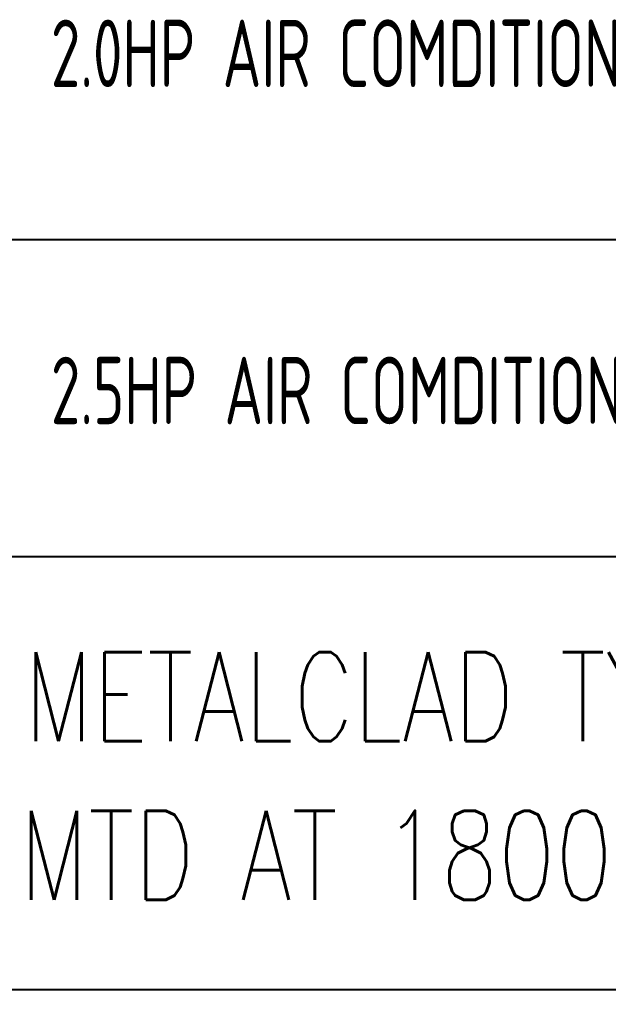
# Model space of a CAD drawing. Header units: inches. Extents: x -86408137 to 595769, y 1041006 to 3160331.
# Drawn here: x 427935 to 429258, y 1063646 to 1065823 of the extents above; entities that cross this region are included whole.
import ezdxf

# ---------------------------------------------------------------- set-up
doc = ezdxf.new("R2010")
doc.units = ezdxf.units.IN
doc.header["$MEASUREMENT"] = 0
doc.layers.add('ELECT', color=6, linetype='Continuous')
doc.layers.add('LAMPU', color=7, linetype='Continuous')
doc.styles.add('DIM', font='dim', dxfattribs={"width": 0.75})
doc.styles.add('ROMANS', font='ROMANS', dxfattribs={"width": 0.7})

msp = doc.modelspace()

# ---------------------------------------------------------------- linework, layer by layer
at = {"layer": 'LAMPU', "color": 1, "linetype": 'Continuous'}
for p, q in [((426635.5, 1065328.8), (436714, 1065328.8)), ((426623.8, 1064618.1), (436704.2, 1064618.1)), ((426623.8, 1063646.2), (436704.2, 1063646.2))]:
    msp.add_line(p, q, dxfattribs=at)

# ---------------------------------------------------------------- texts
at = {"layer": 'ELECT', "color": 7, "style": 'ROMANS', "width": 0.75}
for s, p in [('METALCLAD TYPE DISTRIBUTION BOARD', (427946.3, 1064203.4)), ('MTD AT 1800MM HIGH FROM FFL TO UNDERSIDE OF BOARD', (427936, 1063847.5))]:
    msp.add_text(s, height=200, dxfattribs=at).set_placement(p)
at = {"layer": 'LAMPU', "color": 7, "linetype": 'Continuous', "style": 'DIM', "width": 0.75}
for s, p in [('2.0HP AIR COMDITION , RATED INPUT CAPACITY 2186W ', (428006.1, 1065670.8)), ('2.5HP AIR COMDITION , RATED INPUT CAPACITY 2186W ', (428006.1, 1064914.5))]:
    msp.add_text(s, height=151.217, dxfattribs=at).set_placement(p)

doc.saveas('drawing.dxf')
